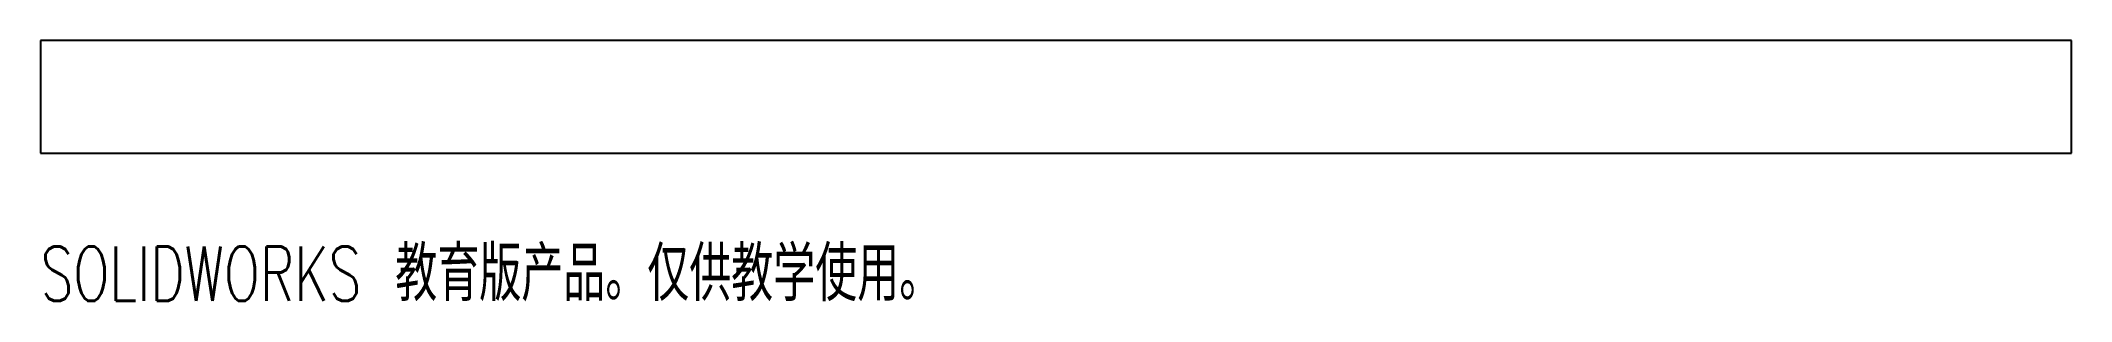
# Model space of a CAD drawing. Header units: millimetres. Extents: x -51 to 129, y 8 to 31.
import ezdxf

# ---------------------------------------------------------------- set-up
doc = ezdxf.new("R2010")
doc.units = ezdxf.units.MM
doc.styles.add('SLDTEXTSTYLE0', font='TXT', dxfattribs={"width": 0.7, "bigfont": 'bigfont'})

msp = doc.modelspace()

# ---------------------------------------------------------------- linework, layer by layer
at = {"color": 7, "linetype": 'Continuous', "lineweight": 25}
for p, q in [((128.94, 30.97), (-51.06, 30.97)), ((-51.06, 30.97), (-51.06, 20.97)), ((128.94, 20.97), (128.94, 30.97)), ((-51.06, 20.97), (128.94, 20.97))]:
    msp.add_line(p, q, dxfattribs=at)

# ---------------------------------------------------------------- texts
at = {"color": 7, "linetype": 'Continuous', "insert": (-51.06, 12.7), "char_height": 4.8336, "attachment_point": 1, "style": 'SLDTEXTSTYLE0'}
msp.add_mtext('SOLIDWORKS 教育版产品。仅供教学使用。', dxfattribs=at)

doc.saveas('drawing.dxf')
